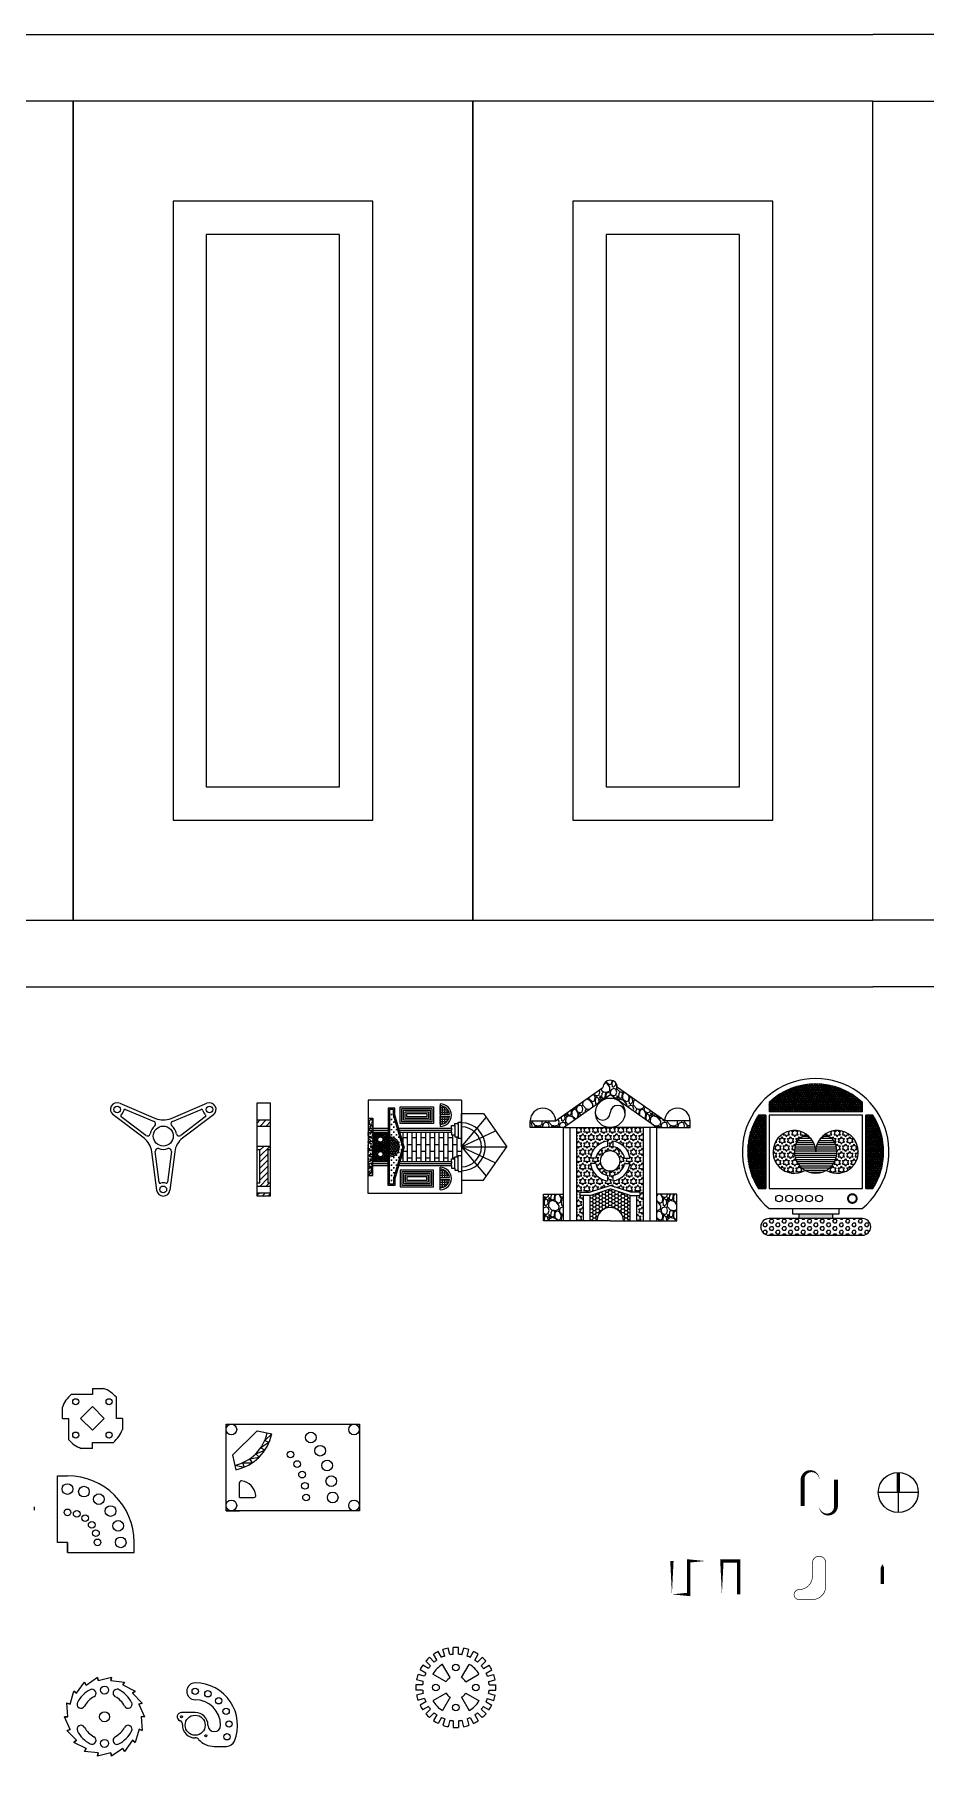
# Model space of a CAD drawing. Header units: millimetres. Extents: x 24 to 5224, y 288 to 2933.
# Drawn here: x 1366 to 2703, y 347 to 2933 of the extents above; entities that cross this region are included whole.
import ezdxf

# ---------------------------------------------------------------- set-up
doc = ezdxf.new("R2010")
doc.units = ezdxf.units.MM
pattern_1 = [(0, (15.9618, -63.5025), (0, 3.4925), [2.54, -0.9525]), (90, (15.9618, -63.5025), (-3.4925, 2e-16), [2.54, -0.9525])]
pattern_2 = [(37.5, (15.962, -63.5025), (-0.160003, 4.8941324), [0, -3.8608, 0, -4.318, 0, -4.1275]), (7.5, (15.962, -63.5025), (4.495233, 7.168251), [0, -2.0828, 0, -3.4798, 0, -1.3335]), (327.5, (12.8376, -63.5025), (7.909924, 0.014372), [0, -1.27, 0, -4.572, 0, -5.969]), (317.5, (12.8376, -63.5025), (7.635565, 2.229293), [0, -0.635, 0, -2.9972, 0, -3.429])]
pattern_3 = [(90, (15.962, -63.5025), (-6.77418, 4e-16), []), (180, (15.962, -63.502), (-6.77418, -10.16), [6.77418, -6.77418])]
pattern_4 = [(90, (15.9618, -63.5025), (-1.6497784, 1e-16), [0.9525, -1.905]), (210, (15.9618, -63.5025), (0.8248892, -1.42875), [0.9525, -1.905]), (150, (15.9618, -62.55), (-0.8248892, -1.42875), [0.9525, -1.905])]
pattern_5 = [(90, (15.9618, -63.5025), (-3.81, 3.81), [1.905, -5.715]), (180, (16.9143, -62.55), (-3.81, -3.81), [1.905, -5.715])]
pattern_6 = [(90, (15.9618, -63.5025), (-3.175, 2e-16), []), (150, (15.9618, -63.5025), (-1.5875, -2.7496307), []), (210, (15.9618, -63.5025), (1.5875, -2.7496307), [])]

# ---------------------------------------------------------------- blocks, each defined once
blk = doc.blocks.new('*U17')
for p, q in [((-18, 22.5), (-1.3, 22.5)), ((-18, 22.5), (-18, 13.5)), ((18, -22.5), (18, 9.2)), ((-18, -4.8), (-0.3, -22.5))]:
    blk.add_line(p, q)
blk.add_circle((7, 2.5), 4.5)
blk.add_arc((-18, -22.5), 48, 41.4096, 69.6359)
blk = doc.blocks.new('*U18')
at = {"color": 0, "linetype": 'ByBlock', "lineweight": -2, "transparency": 16777216}
blk.add_blockref('*U17', (1507.3, 911.1), dxfattribs=at)
for p, rotation in [((1466.8, 906.6), 89.99999999999999), ((1471.3, 866.1), 180), ((1511.8, 870.6), 270)]:
    blk.add_blockref('*U17', p, dxfattribs=dict(at, rotation=rotation))
blk = doc.blocks.new('*U21')
for centre, radius in [((0, 16), 8), ((0, -19), 5)]:
    blk.add_circle(centre, radius)
blk = doc.blocks.new('*U22')
at = {"color": 0, "linetype": 'ByBlock', "lineweight": -2, "transparency": 16777216}
blk.add_blockref('*U21', (1491.7, 773.3), dxfattribs=at)
for p, rotation in [((1511.5, 770.2), 342), ((1529.4, 761.1), 324), ((1543.5, 746.9), 306), ((1552.6, 729.1), 288), ((1555.7, 709.3), 270)]:
    blk.add_blockref('*U21', p, dxfattribs=dict(at, rotation=rotation))
blk = doc.blocks.new('*U23')
blk.add_circle((0, 0), 8)
blk = doc.blocks.new('*U24')
at = {"color": 0, "linetype": 'ByBlock', "lineweight": -2, "transparency": 16777216}
for p in [(0, 0), (184, 0), (0, -114), (184, -114)]:
    blk.add_blockref('*U23', p, dxfattribs=at)
blk = doc.blocks.new('*U27')
for centre, radius in [((-21.5, 0), 5), ((18.5, 0), 8)]:
    blk.add_circle(centre, radius)
blk = doc.blocks.new('*U28')
at = {"color": 0, "linetype": 'ByBlock', "lineweight": -2, "transparency": 16777216}
for p, rotation in [((1810.2, 828.7), 39.99999999999981), ((1822.3, 811.4), 29.9999999999998), ((1831.3, 792.2), 19.9999999999999), ((1836.7, 771.7), 9.999999999999977)]:
    blk.add_blockref('*U27', p, dxfattribs=dict(at, rotation=rotation))
blk.add_blockref('*U27', (1838.6, 750.6), dxfattribs=at)
blk = doc.blocks.new('*U29')
for p, q in [((-4.2, 8.6), (0.5, 10.3)), ((0.5, 10.3), (-4.2, 8.6)), ((-4.2, 8.6), (4.2, -10.3))]:
    blk.add_line(p, q)
blk = doc.blocks.new('*U30')
at = {"color": 0, "linetype": 'ByBlock', "lineweight": -2, "transparency": 16777216}
for p, rotation in [((1430.2, 511.4), 99.99999999999993), ((1449.6, 515), 79.99999999999997), ((1469, 511.7), 59.99999999999999), ((1400.6, 486.2), 139.9999999999999), ((1413.2, 501.4), 119.9999999999999), ((1486.2, 502), 39.99999999999999), ((1499, 486.9), 19.99999999999998), ((1394, 467.7), 159.9999999999998), ((1394.2, 447.9), 180), ((1401, 429.5), 199.9999999999997), ((1499.4, 430.2), 319.9999999999996), ((1506, 448.8), 339.9999999999995), ((1413.8, 414.5), 219.9999999999998), ((1486.8, 415), 299.9999999999995), ((1431, 404.7), 239.9999999999997), ((1450.4, 401.4), 259.9999999999997), ((1469.8, 405), 279.9999999999996)]:
    blk.add_blockref('*U29', p, dxfattribs=dict(at, rotation=rotation))
blk.add_blockref('*U29', (1505.8, 468.5), dxfattribs=at)
blk = doc.blocks.new('*U31')
blk.add_circle((0, 0), 4.76)
blk = doc.blocks.new('*U32')
at = {"color": 0, "linetype": 'ByBlock', "lineweight": -2, "transparency": 16777216}
blk.add_blockref('*U31', (1682.3, 503.1), dxfattribs=at)
for p, rotation in [((1701.3, 499.4), 338), ((1717.6, 488.9), 316.0000000000001), ((1728.7, 473), 294), ((1730, 434.9), 250), ((1733.1, 454.1), 272)]:
    blk.add_blockref('*U31', p, dxfattribs=dict(at, rotation=rotation))
blk = doc.blocks.new('*U33')
for p, q in [((-6.3, -7), (5.2, 12.9)), ((-0.1, -13.2), (19.8, -1.8))]:
    blk.add_line(p, q)
blk.add_circle((-14.8, 8.2), 5)
for radius in [40, 17]:
    blk.add_arc((-14.8, -21.8), radius, 30, 60)
blk = doc.blocks.new('*U34')
at = {"color": 0, "linetype": 'ByBlock', "lineweight": -2, "transparency": 16777216}
for p, rotation in [((1977, 468.1), 89.99999999999999), ((1983.9, 431.5), 180), ((2020.5, 438.4), 269.9999999999999)]:
    blk.add_blockref('*U33', p, dxfattribs=dict(at, rotation=rotation))
blk.add_blockref('*U33', (2013.5, 475), dxfattribs=at)
blk = doc.blocks.new('*U35')
for p, q in [((-2.6, -3.8), (0, 5.9)), ((5.1, -5.9), (7.7, 3.8))]:
    blk.add_line(p, q)
for radius, start, end in [(60, 71.1774, 78.8226), (50, 79.5886, 85.4114)]:
    blk.add_arc((-11.7, -53), radius, start, end)
blk = doc.blocks.new('*U36')
at = {"color": 0, "linetype": 'ByBlock', "lineweight": -2, "transparency": 16777216}
for p, rotation in [((1958.7, 489.9), 60.00000000000003), ((1969.5, 499), 45.00000000000003), ((1982.3, 505), 30.00000000000001), ((1996.3, 507.4), 15.00000000000002), ((2023.7, 501.4), 345), ((2035.3, 493.3), 330.0000000000001), ((2044.5, 482.5), 314.9999999999999), ((1945.7, 464.9), 90), ((1950.6, 478.2), 75.00000000000001), ((2050.5, 469.6), 299.9999999999999), ((1944.5, 450.8), 105), ((1947, 436.9), 120), ((2052.9, 455.7), 285), ((2051.7, 441.6), 269.9999999999999), ((1953, 424), 135), ((1962.1, 413.2), 150), ((2027.9, 407.5), 225.0000000000001), ((2038.8, 416.6), 240), ((2046.9, 428.3), 255), ((1973.7, 405.1), 165.0000000000001), ((1987, 400.3), 180), ((2001.2, 399), 194.9999999999999), ((2015.1, 401.5), 209.9999999999999)]:
    blk.add_blockref('*U35', p, dxfattribs=dict(at, rotation=rotation))
blk.add_blockref('*U35', (2010.4, 506.2), dxfattribs=at)

msp = doc.modelspace()

# ---------------------------------------------------------------- hatches: boundary and pattern name
h = msp.add_hatch()
h.set_pattern_fill('GRAVEL', color=256, angle=90)
h.paths.add_polyline_path([(2229.6, 1342.1, 0.012588), (2230.2, 1342.1), (2230.2, 1364.1, 0.414214), (2219.2, 1353.1), (2148.4, 1303.1), (2110.2, 1303.1), (2110.2, 1293.1), (2160.2, 1293.1)])
h = msp.add_hatch()
h.set_pattern_fill('GRAVEL', color=256, angle=90)
h.paths.add_polyline_path([(2230.7, 1342.1, -0.012588), (2230.2, 1342.1), (2230.2, 1364.1, -0.414214), (2241.2, 1353.1), (2312, 1303.1), (2350.2, 1303.1), (2350.2, 1293.1), (2300.1, 1293.1)])
h = msp.add_hatch()
h.set_pattern_fill('NET3', color=256)
h.set_pattern_definition([(0, (337.2027, 391.29), (0, 3.175), []), (60, (337.2027, 391.29), (-2.7496307, 1.5875), []), (120, (337.2027, 391.29), (-2.7496307, -1.5875), [])])
h.paths.add_polyline_path([(2608.5, 1316.7), (2608.5, 1330.9, 0.397301), (2468.5, 1330.9), (2468.5, 1316.7)])
h.paths.add_polyline_path([(2624.4, 1311.7), (2613.5, 1311.7), (2613.5, 1201.7), (2624.4, 1201.7, 0.292707)])
h.paths.add_polyline_path([(2463.5, 1311.7), (2452.6, 1311.7, 0.292707), (2452.6, 1201.7), (2463.5, 1201.7)])
h = msp.add_hatch()
h.set_pattern_fill('CROSS', color=256, scale=0.6, angle=90)
h.set_pattern_definition(pattern_5)
h.paths.add_polyline_path([(1905, 1312), (1905, 1320.3), (1899, 1320.3), (1899, 1292.3), (1899, 1279.3, -0.414214), (1914, 1264.3), (1918.9, 1264.3)])
h = msp.add_hatch()
h.set_pattern_fill('ANGLE', color=256, scale=0.5)
h.set_pattern_definition(pattern_1)
h.paths.add_polyline_path([(1989, 1313.3, 0.38311), (1975, 1325.8), (1975, 1313.3)])
h.paths.add_polyline_path([(1975, 1310.3), (1975, 1297.8, 0.38311), (1989, 1310.3)])
h = msp.add_hatch()
h.set_pattern_fill('ANSI31', color=256, scale=2)
h.set_pattern_definition([(45, (-48.315, 0), (-4.490128, 4.490128), [])])
h.paths.add_polyline_path([(1700.7, 1304.6), (1700.7, 1295.4), (1720.7, 1295.4), (1720.7, 1304.6)])
h.paths.add_polyline_path([(1716.7, 1260.4), (1720.7, 1260.4), (1720.7, 1265.4), (1700.7, 1265.4), (1700.7, 1260.4), (1704.7, 1260.4), (1704.7, 1210.4), (1700.7, 1210.4), (1700.7, 1205.4), (1720.7, 1205.4), (1720.7, 1210.4), (1716.7, 1210.4)])
h.paths.add_polyline_path([(1700.7, 1195.4), (1700.7, 1190.4), (1720.7, 1190.4), (1720.7, 1195.4)])
h = msp.add_hatch()
h.set_pattern_fill('AR-SAND', color=256, scale=0.1)
h.set_pattern_definition(pattern_2)
h.paths.add_polyline_path([(1874, 1307.3), (1867, 1307.3), (1867, 1264.3), (1874, 1264.3)])
h = msp.add_hatch()
h.set_pattern_fill('NET3', color=256, angle=90)
h.set_pattern_definition(pattern_6)
h.paths.add_polyline_path([(1897, 1286.3), (1874, 1286.3), (1874, 1264.3), (1897, 1264.3)])
h.paths.add_polyline_path([(1889.5, 1275.3, -1), (1881.5, 1275.3, -1)], flags=16)
h = msp.add_hatch()
h.set_pattern_fill('HEX', color=256, scale=0.3, angle=90)
h.set_pattern_definition(pattern_4)
h.paths.add_polyline_path([(1899, 1277.3), (1899, 1264.3), (1912, 1264.3, 0.414214)])
h = msp.add_hatch()
h.set_pattern_fill('AR-BRSTD', color=256, scale=0.1, angle=90)
h.set_pattern_definition(pattern_3)
h.paths.add_polyline_path([(2007, 1264.3), (2007, 1277.3), (2002, 1277.3), (2002, 1279.3), (1997, 1279.3), (1997, 1282.3), (1992, 1282.3), (1992, 1286.3), (1914.6, 1286.3), (1921, 1264.3)])
h = msp.add_hatch()
h.set_pattern_fill('STARS', color=256)
h.paths.add_polyline_path([(2280.2, 1293.1), (2230.2, 1293.1), (2180.2, 1293.1), (2180.2, 1153.1), (2190.2, 1153.1), (2190.2, 1191.1), (2185.2, 1191.1), (2185.2, 1196.1), (2199.3, 1196.1), (2230.2, 1206.4), (2261, 1196.1), (2275.2, 1196.1), (2275.2, 1191.1), (2270.2, 1191.1), (2270.2, 1153.1), (2280.2, 1153.1)])
h.paths.add_polyline_path([(2259.9, 1247.1), (2251.8, 1247.1, 0.310741), (2234.2, 1264.7), (2234.2, 1272.8, -0.337876)], flags=16)
h.paths.add_polyline_path([(2230.2, 1228.1, -1), (2230.2, 1258.1, -1)], flags=16)
h.paths.add_polyline_path([(2259.9, 1239.1, -0.337876), (2234.2, 1213.4), (2234.2, 1221.5, 0.310741), (2251.8, 1239.1)], flags=16)
h.paths.add_polyline_path([(2226.2, 1264.7, 0.310741), (2208.5, 1247.1), (2200.4, 1247.1, -0.337876), (2226.2, 1272.8)], flags=16)
h.paths.add_polyline_path([(2226.2, 1221.5), (2226.2, 1213.4, -0.337876), (2200.4, 1239.1), (2208.5, 1239.1, 0.310741)], flags=16)
h = msp.add_hatch()
h.set_pattern_fill('STARS', color=256)
h.set_pattern_definition([(0, (337.203, 391.29), (0, 5.499261), [3.175, -3.175]), (60, (337.203, 391.29), (-4.7625, 2.749631), [3.175, -3.175]), (120, (338.79, 394.0395), (-4.7625, -2.749631), [3.175, -3.175])])
h.paths.add_polyline_path([(2522.5, 1229, -0.427758), (2511.6, 1274, -0.547066), (2533.5, 1274, 2.337768)])
h.paths.add_polyline_path([(2554.5, 1229, 2.337768), (2543.6, 1274, -0.547066), (2565.5, 1274, -0.427758)])
h = msp.add_hatch()
h.set_pattern_fill('LINE', color=256)
h.set_pattern_definition([(0, (337.2027, 391.29), (0, 3.175), [])])
h.paths.add_polyline_path([(2565.5, 1274, 0.547066), (2543.6, 1274, 0.143376), (2538.5, 1256.7, 0.143376), (2533.5, 1274, 0.547066), (2511.6, 1274, 1.827934)])
h = msp.add_hatch()
h.set_pattern_fill('AR-SAND', color=256, scale=0.1)
h.set_pattern_definition(pattern_2)
h.paths.add_polyline_path([(1874, 1221.3), (1867, 1221.3), (1867, 1264.3), (1874, 1264.3)])
h = msp.add_hatch()
h.set_pattern_fill('NET3', color=256, angle=90)
h.set_pattern_definition(pattern_6)
h.paths.add_polyline_path([(1897, 1242.3), (1874, 1242.3), (1874, 1264.3), (1897, 1264.3)])
h.paths.add_polyline_path([(1889.5, 1253.3, 1), (1881.5, 1253.3, 1)], flags=16)
h = msp.add_hatch()
h.set_pattern_fill('HEX', color=256, scale=0.3, angle=90)
h.set_pattern_definition(pattern_4)
h.paths.add_polyline_path([(1899, 1251.3), (1899, 1264.3), (1912, 1264.3, -0.414214)])
h = msp.add_hatch()
h.set_pattern_fill('CROSS', color=256, scale=0.6, angle=90)
h.set_pattern_definition(pattern_5)
h.paths.add_polyline_path([(1905, 1216.6), (1905, 1208.3), (1899, 1208.3), (1899, 1236.3), (1899, 1249.3, 0.414214), (1914, 1264.3), (1918.9, 1264.3)])
h = msp.add_hatch()
h.set_pattern_fill('AR-BRSTD', color=256, scale=0.1, angle=90)
h.set_pattern_definition(pattern_3)
h.paths.add_polyline_path([(2007, 1264.3), (2007, 1251.3), (2002, 1251.3), (2002, 1249.3), (1997, 1249.3), (1997, 1246.3), (1992, 1246.3), (1992, 1242.3), (1914.6, 1242.3), (1921, 1264.3)])
h = msp.add_hatch()
h.set_pattern_fill('ANGLE', color=256, scale=0.5)
h.set_pattern_definition(pattern_1)
h.paths.add_polyline_path([(1975, 1215.3), (1975, 1202.8, 0.38311), (1989, 1215.3)])
h.paths.add_polyline_path([(1989, 1218.3, 0.38311), (1975, 1230.8), (1975, 1218.3)])
h = msp.add_hatch()
h.set_pattern_fill('GRAVEL', color=256, angle=90)
h.paths.add_polyline_path([(2160.2, 1193.1), (2130.2, 1193.1), (2130.2, 1153.1), (2160.2, 1153.1)])
h = msp.add_hatch()
h.set_pattern_fill('HONEY', color=256)
h.paths.add_polyline_path([(2260.2, 1191.1), (2230.2, 1201.1), (2200.2, 1191.1), (2200.2, 1153.1), (2210.2, 1153.1, -1), (2250.2, 1153.1), (2260.2, 1153.1)])
h = msp.add_hatch()
h.set_pattern_fill('GRAVEL', color=256, angle=90)
h.paths.add_polyline_path([(2300.2, 1193.1), (2300.2, 1153.1), (2330.2, 1153.1), (2330.2, 1193.1)])
h = msp.add_hatch()
h.set_pattern_fill('HEX', color=256)
h.set_pattern_definition([(0, (337.203, 391.29), (0, 5.499261), [3.175, -6.35]), (120, (337.203, 391.29), (-4.7625, -2.749631), [3.175, -6.35]), (60, (340.378, 391.29), (-4.7625, 2.749631), [3.175, -6.35])])
h.paths.add_polyline_path([(2608.5, 1131.7, 1), (2608.5, 1156.7), (2538.5, 1156.7), (2513.5, 1156.7), (2468.5, 1156.7, 1), (2468.5, 1131.7)])
h = msp.add_hatch(color=256)
h.dxf.hatch_style = 1
h.paths.add_polyline_path([(2513.5, 1163.7), (2513.5, 1156.7), (2563.5, 1156.7), (2563.5, 1163.7)])

# ---------------------------------------------------------------- linework, layer by layer
for p, q in [((24.3, 2933), (2624.3, 2933)), ((5224.3, 2933), (2624.3, 2933)), ((1424.3, 2833), (824.3, 2833)), ((1424.3, 2833), (1424.3, 1604.1)), ((2024.3, 2833), (1424.3, 2833)), ((1424.3, 1604.1), (1424.3, 2833)), ((2024.3, 2833), (2024.3, 1604.1)), ((2624.3, 2833), (2024.3, 2833)), ((2024.3, 1604.1), (2024.3, 2833)), ((2624.3, 1604.1), (2624.3, 2833)), ((2624.3, 1604.1), (2624.3, 2833)), ((2624.3, 2833), (3224.3, 2833)), ((1574.3, 2683), (1574.3, 1754.1)), ((1874.3, 2683), (1574.3, 2683)), ((1874.3, 1754.1), (1874.3, 2683)), ((2174.3, 2683), (2174.3, 1754.1)), ((2474.3, 2683), (2174.3, 2683)), ((2474.3, 1754.1), (2474.3, 2683)), ((1624.3, 2633), (1624.3, 1804.1)), ((1824.3, 2633), (1624.3, 2633)), ((1824.3, 1804.1), (1824.3, 2633)), ((2224.3, 2633), (2224.3, 1804.1)), ((2424.3, 2633), (2224.3, 2633)), ((2424.3, 1804.1), (2424.3, 2633)), ((1624.3, 1804.1), (1824.3, 1804.1)), ((2224.3, 1804.1), (2424.3, 1804.1)), ((1574.3, 1754.1), (1874.3, 1754.1)), ((2174.3, 1754.1), (2474.3, 1754.1)), ((824.3, 1604.1), (1424.3, 1604.1)), ((1424.3, 1604.1), (2024.3, 1604.1)), ((2024.3, 1604.1), (2624.3, 1604.1)), ((3224.3, 1604.1), (2624.3, 1604.1)), ((224.3, 1504.1), (2624.3, 1504.1)), ((5024.3, 1504.1), (2624.3, 1504.1)), ((2148.4, 1303.1), (2219.2, 1353.1)), ((2312, 1303.1), (2241.2, 1353.1)), ((1494.3, 1329.6), (1548.1, 1306.9)), ((1503.1, 1320.5), (1545.9, 1302.5)), ((1571.4, 1306.9), (1625.1, 1329.6)), ((1573.6, 1302.5), (1616.4, 1320.5)), ((1700.7, 1330.4), (1720.7, 1330.4)), ((1700.7, 1210.4), (1700.7, 1330.4)), ((1720.7, 1190.4), (1720.7, 1330.4)), ((1867, 1334.3), (1867, 1264.3)), ((2007, 1334.3), (1867, 1334.3)), ((1867, 1334.3), (1867, 1307.3)), ((1975, 1328.8), (1975, 1294.8)), ((2007, 1334.3), (2007, 1194.3)), ((2160.2, 1293.1), (2229.6, 1342.1)), ((2300.2, 1293.1), (2230.7, 1342.1)), ((2468.5, 1330.9), (2468.5, 1316.7)), ((2608.5, 1316.7), (2608.5, 1330.9)), ((1530.9, 1277.1), (1484.4, 1312.4)), ((1533.7, 1281.3), (1496.7, 1309.3)), ((1622.8, 1309.3), (1585.8, 1281.3)), ((1635, 1312.4), (1588.6, 1277.1)), ((1700.7, 1304.6), (1720.7, 1304.6)), ((1700.7, 1295.4), (1720.7, 1295.4)), ((1867, 1307.3), (1874, 1307.3)), ((1874, 1307.3), (1874, 1264.3)), ((1874, 1307.3), (1874, 1292.3)), ((1975, 1313.3), (1989, 1313.3)), ((1975, 1310.3), (1989, 1310.3)), ((1992, 1292.3), (1992, 1296.3)), ((1992, 1296.3), (1997, 1296.3)), ((1997, 1296.3), (1997, 1299.3)), ((1997, 1299.3), (2002, 1299.3)), ((1997, 1296.3), (1997, 1282.3)), ((2002, 1299.3), (2002, 1301.3)), ((2002, 1301.3), (2007, 1301.3)), ((2002, 1299.3), (2002, 1279.3)), ((2007, 1264.3), (2007, 1314.3)), ((2007, 1314.3), (2040, 1314.3)), ((2007, 1314.3), (2040, 1314.3)), ((2007, 1264.3), (2044.1, 1308.5)), ((2040, 1314.3), (2075, 1264.3)), ((2110.2, 1293.1), (2110.2, 1303.1)), ((2110.2, 1303.1), (2148.4, 1303.1)), ((2350.2, 1303.1), (2312, 1303.1)), ((2350.2, 1293.1), (2350.2, 1303.1)), ((2463.5, 1311.7), (2452.6, 1311.7)), ((2468.5, 1311.7), (2468.5, 1201.7)), ((2608.5, 1311.7), (2468.5, 1311.7)), ((2608.5, 1201.7), (2608.5, 1311.7)), ((2624.4, 1311.7), (2613.5, 1311.7)), ((1874, 1292.3), (1874, 1264.3)), ((1874, 1292.3), (1897, 1292.3)), ((1874, 1292.3), (1897, 1292.3)), ((1874, 1289.3), (1897, 1289.3)), ((1874, 1286.3), (1897, 1286.3)), ((1912.9, 1292.3), (1992, 1292.3)), ((1913.7, 1289.3), (1992, 1289.3)), ((1914.6, 1286.3), (1992, 1286.3)), ((1992, 1292.3), (1992, 1289.3)), ((1992, 1286.3), (1992, 1289.3)), ((1992, 1286.3), (1992, 1282.3)), ((1992, 1282.3), (1997, 1282.3)), ((1997, 1282.3), (1997, 1279.3)), ((1997, 1279.3), (2002, 1279.3)), ((2002, 1279.3), (2002, 1277.3)), ((2002, 1277.3), (2007, 1277.3)), ((2007, 1264.3), (2058.3, 1288.2)), ((2160.2, 1293.1), (2110.2, 1293.1)), ((2160.2, 1193.1), (2160.2, 1293.1)), ((2160.2, 1293.1), (2230.2, 1293.1)), ((2170.2, 1153.1), (2170.2, 1293.1)), ((2180.2, 1153.1), (2180.2, 1293.1)), ((2226.2, 1273.1), (2226.2, 1264.7)), ((2300.2, 1293.1), (2230.2, 1293.1)), ((2234.2, 1273.1), (2234.2, 1264.7)), ((2280.2, 1153.1), (2280.2, 1293.1)), ((2290.2, 1153.1), (2290.2, 1293.1)), ((2300.2, 1193.1), (2300.2, 1293.1)), ((2300.2, 1293.1), (2350.2, 1293.1)), ((1549.8, 1199.1), (1542.5, 1257)), ((1553.3, 1211.3), (1547.5, 1257.3)), ((1571.9, 1257.3), (1566.1, 1211.3)), ((1576.9, 1257), (1569.6, 1199.1)), ((1700.7, 1265.4), (1720.7, 1265.4)), ((1700.7, 1260.4), (1704.7, 1260.4)), ((1704.7, 1210.4), (1704.7, 1260.4)), ((1716.7, 1260.4), (1716.7, 1210.4)), ((1716.7, 1260.4), (1720.7, 1260.4)), ((1867, 1194.3), (1867, 1264.3)), ((1874, 1221.3), (1874, 1264.3)), ((1874, 1236.3), (1874, 1264.3)), ((1897, 1264.3), (1874, 1264.3)), ((1874, 1242.3), (1897, 1242.3)), ((1914.6, 1242.3), (1992, 1242.3)), ((1992, 1242.3), (1992, 1246.3)), ((1992, 1246.3), (1997, 1246.3)), ((1992, 1242.3), (1992, 1239.3)), ((1997, 1246.3), (1997, 1249.3)), ((1997, 1249.3), (2002, 1249.3)), ((1997, 1232.3), (1997, 1246.3)), ((2002, 1249.3), (2002, 1251.3)), ((2002, 1251.3), (2007, 1251.3)), ((2002, 1229.3), (2002, 1249.3)), ((2007, 1264.3), (2058.3, 1240.4)), ((2007, 1264.3), (2044.1, 1220.1)), ((2007, 1264.3), (2007, 1214.3)), ((2007, 1264.3), (2075, 1264.3)), ((2040, 1264.3), (2075, 1264.3)), ((2040, 1214.3), (2075, 1264.3)), ((2208.5, 1247.1), (2200.4, 1247.1)), ((2251.8, 1247.1), (2259.9, 1247.1)), ((1867, 1221.3), (1874, 1221.3)), ((1867, 1194.3), (1867, 1221.3)), ((1874, 1239.3), (1897, 1239.3)), ((1874, 1236.3), (1897, 1236.3)), ((1874, 1221.3), (1874, 1236.3)), ((1874, 1236.3), (1897, 1236.3)), ((1912.9, 1236.3), (1992, 1236.3)), ((1913.7, 1239.3), (1992, 1239.3)), ((1975, 1199.8), (1975, 1233.8)), ((1975, 1218.3), (1989, 1218.3)), ((1992, 1236.3), (1992, 1239.3)), ((1992, 1236.3), (1992, 1232.3)), ((1992, 1232.3), (1997, 1232.3)), ((1997, 1232.3), (1997, 1229.3)), ((1997, 1229.3), (2002, 1229.3)), ((2002, 1229.3), (2002, 1227.3)), ((2002, 1227.3), (2007, 1227.3)), ((2208.5, 1239.1), (2200.4, 1239.1)), ((2226.2, 1221.5), (2226.2, 1213.1)), ((2234.2, 1221.5), (2234.2, 1213.1)), ((2251.8, 1239.1), (2259.9, 1239.1)), ((1700.7, 1205.4), (1700.7, 1210.4)), ((1700.7, 1210.4), (1704.7, 1210.4)), ((1700.7, 1210.4), (1704.7, 1210.4)), ((1700.7, 1195.4), (1700.7, 1205.4)), ((1700.7, 1205.4), (1720.7, 1205.4)), ((1700.7, 1190.4), (1700.7, 1195.4)), ((1700.7, 1195.4), (1720.7, 1195.4)), ((1720.7, 1190.4), (1700.7, 1190.4)), ((1716.7, 1210.4), (1720.7, 1210.4)), ((2007, 1194.3), (1867, 1194.3)), ((1975, 1215.3), (1989, 1215.3)), ((2007, 1214.3), (2040, 1214.3)), ((2007, 1214.3), (2040, 1214.3)), ((2130.2, 1153.1), (2130.2, 1193.1)), ((2130.2, 1193.1), (2160.2, 1193.1)), ((2160.2, 1153.1), (2160.2, 1193.1)), ((2185.2, 1191.1), (2185.2, 1196.1)), ((2185.2, 1196.1), (2199.3, 1196.1)), ((2200.2, 1191.1), (2185.2, 1191.1)), ((2190.2, 1153.1), (2190.2, 1191.1)), ((2199.3, 1196.1), (2230.2, 1206.4)), ((2200.2, 1191.1), (2230.2, 1201.1)), ((2200.2, 1153.1), (2200.2, 1191.1)), ((2261, 1196.1), (2230.2, 1206.4)), ((2260.2, 1191.1), (2230.2, 1201.1)), ((2260.2, 1153.1), (2260.2, 1191.1)), ((2260.2, 1191.1), (2275.2, 1191.1)), ((2275.2, 1196.1), (2261, 1196.1)), ((2270.2, 1153.1), (2270.2, 1191.1)), ((2275.2, 1191.1), (2275.2, 1196.1)), ((2330.2, 1193.1), (2300.2, 1193.1)), ((2300.2, 1153.1), (2300.2, 1193.1)), ((2330.2, 1153.1), (2330.2, 1193.1)), ((2452.6, 1201.7), (2463.5, 1201.7)), ((2468.5, 1201.7), (2608.5, 1201.7)), ((2468.5, 1201.7), (2483.5, 1201.7)), ((2613.5, 1201.7), (2624.4, 1201.7)), ((2468.5, 1171.7), (2608.5, 1171.7)), ((2503.5, 1171.7), (2503.5, 1163.7)), ((2573.5, 1163.7), (2573.5, 1171.7)), ((2160.2, 1153.1), (2130.2, 1153.1)), ((2170.2, 1153.1), (2160.2, 1153.1)), ((2180.2, 1153.1), (2170.2, 1153.1)), ((2190.2, 1153.1), (2180.2, 1153.1)), ((2200.2, 1153.1), (2190.2, 1153.1)), ((2230.2, 1153.1), (2200.2, 1153.1)), ((2230.2, 1153.1), (2260.2, 1153.1)), ((2260.2, 1153.1), (2270.2, 1153.1)), ((2270.2, 1153.1), (2280.2, 1153.1)), ((2280.2, 1153.1), (2290.2, 1153.1)), ((2290.2, 1153.1), (2300.2, 1153.1)), ((2300.2, 1153.1), (2330.2, 1153.1)), ((2538.5, 1156.7), (2468.5, 1156.7)), ((2503.5, 1163.7), (2573.5, 1163.7)), ((2513.5, 1156.7), (2513.5, 1163.7)), ((2563.5, 1156.7), (2513.5, 1156.7)), ((2608.5, 1156.7), (2538.5, 1156.7)), ((2563.5, 1163.7), (2563.5, 1156.7)), ((2468.5, 1131.7), (2608.5, 1131.7)), ((1653.9, 848.3), (1853.9, 848.3)), ((1653.9, 718.3), (1653.9, 848.3)), ((1663.8, 801.7), (1700.5, 838.4)), ((1700.5, 838.4), (1722.4, 833.8)), ((1700.5, 838.4), (1722.4, 833.8)), ((1700.5, 838.4), (1722.4, 833.8)), ((1711.9, 823.7), (1722.4, 833.8)), ((1853.9, 848.3), (1853.9, 718.3)), ((1698.4, 803.8), (1711.9, 809.2)), ((1698.4, 803.8), (1703.4, 798.8)), ((1706.1, 813.1), (1718.3, 821)), ((1706.1, 813.1), (1711.9, 809.2)), ((1711.9, 823.7), (1718.3, 821)), ((1663.8, 801.7), (1668.4, 779.9)), ((1667, 786.7), (1681.2, 783.9)), ((1678.5, 790.3), (1681.2, 783.9)), ((1678.5, 790.3), (1693, 790.3)), ((1689.1, 796.1), (1703.4, 798.8)), ((1689.1, 796.1), (1693, 790.3)), ((1400.9, 670.8), (1400.9, 770.8)), ((1400.9, 770.8), (1415.9, 770.8)), ((1673.9, 738.3), (1673.9, 760.1)), ((1673.9, 738.3), (1695.7, 738.3)), ((2692.4, 745.8), (2632.4, 745.8)), ((2662.4, 745.8), (2662.4, 715.8)), ((1853.9, 718.3), (1653.9, 718.3)), ((1653.9, 718.3), (1673.9, 718.3)), ((1415.9, 670.8), (1400.9, 670.8)), ((1415.9, 670.8), (1415.9, 655.8)), ((1415.9, 655.8), (1415.9, 670.8)), ((1415.9, 655.8), (1515.9, 655.8)), ((1515.9, 655.8), (1515.9, 670.8)), ((1607.6, 415.7), (1587, 415.7)), ((1636.2, 364.9), (1654.7, 364.9))]:
    msp.add_line(p, q)
for points in [[(1921, 1264.3), (1907, 1312.3), (1907, 1322.3), (1897, 1322.3), (1897, 1292.3), (1897, 1264.3)], [(1919.1, 1263.7), (1905, 1312), (1905, 1320.3), (1899, 1320.3), (1899, 1292.3), (1899, 1264.3)], [(2463.5, 1311.7), (2463.5, 1201.7)], [(2608.5, 1316.7), (2468.5, 1316.7)], [(2613.5, 1201.7), (2613.5, 1311.7)], [(1921, 1264.3), (1907, 1216.3), (1907, 1206.3), (1897, 1206.3), (1897, 1236.3), (1897, 1264.3)], [(1919.1, 1264.8), (1905, 1216.6), (1905, 1208.3), (1899, 1208.3), (1899, 1236.3), (1899, 1264.3)]]:
    msp.add_lwpolyline(points)
for points in [[(1965, 1324.3), (1965, 1299.3), (1915, 1299.3), (1915, 1324.3)], [(1962.5, 1321.8), (1962.5, 1301.8), (1917.5, 1301.8), (1917.5, 1321.8)], [(1960, 1319.3), (1960, 1304.3), (1920, 1304.3), (1920, 1319.3)], [(1957.5, 1316.8), (1957.5, 1306.8), (1922.5, 1306.8), (1922.5, 1316.8)], [(1955, 1314.3), (1955, 1309.3), (1925, 1309.3), (1925, 1314.3)], [(1965, 1204.3), (1965, 1229.3), (1915, 1229.3), (1915, 1204.3)], [(1962.5, 1206.8), (1962.5, 1226.8), (1917.5, 1226.8), (1917.5, 1206.8)], [(1960, 1209.3), (1960, 1224.3), (1920, 1224.3), (1920, 1209.3)], [(1957.5, 1211.8), (1957.5, 1221.8), (1922.5, 1221.8), (1922.5, 1211.8)], [(1955, 1214.3), (1955, 1219.3), (1925, 1219.3), (1925, 1214.3)]]:
    msp.add_lwpolyline(points, close=True)
for points, const_width in [([(2587, 1186.7, 1), (2600, 1186.7, 1)], 3), ([(2513.6, 585.1, -1), (2513.6, 600.1), (2513.6, 600.1, 0.414214), (2533.6, 620.1), (2533.6, 620.1), (2533.6, 640.1, -1), (2553.6, 640.1), (2553.6, 605.1, -0.414214), (2533.6, 585.1)], 1)]:
    msp.add_lwpolyline(points, format="xyb", close=True, dxfattribs=dict(const_width=const_width))
for points in [[(2518.9, 725.2, 6, 6, 0), (2518.9, 765.2, 6, 0, -1), (2543.9, 765.2, 0, 0, 0), (2543.9, 725.2, 0, 6, 1), (2568.9, 725.2, 6, 6, 0), (2568.9, 765.2, 6, 6, 0)], [(2312.6, 749.6, 0, 0, 0), (2412.6, 749.6, 10, 0, 0), (2432.6, 749.6, 0, 0, 0)], [(2322.8, 642.9, 5, 0, 0), (2322.8, 592.9, 0, 5, 0), (2347.8, 592.9, 5, 5, 0), (2347.8, 642.9, 5, 0, 0), (2372.8, 642.9, 0, 0, 0), (2372.8, 592.9, 0, 0, 0), (2397.8, 592.9, 0, 5, 0), (2397.8, 642.9, 5, 5, 0), (2422.8, 642.9, 5, 5, 0), (2422.8, 592.9, 5, 5, 0)], [(2638.6, 608.2, 5, 5, 0), (2638.6, 628.2, 10, 0, 0), (2638.6, 638.2, 0, 0, 0)]]:
    msp.add_lwpolyline(points, format="xyseb")
at = {"const_width": 5}
msp.add_lwpolyline([(2662.4, 775.8), (2662.4, 745.8)], dxfattribs=at)
for centre, radius in [((1490.4, 1320.4), 5), ((1629, 1320.4), 5), ((2230.2, 1315.3), 22.2), ((1559.7, 1280.4), 15), ((1885.5, 1275.3), 4), ((1885.5, 1253.3), 4), ((1559.7, 1200.4), 5), ((2483.5, 1186.7), 5), ((2498.5, 1186.7), 5), ((2498.5, 1186.7), 5), ((2498.5, 1186.7), 5), ((2513.5, 1186.7), 5), ((2513.5, 1186.7), 5), ((2528.5, 1186.7), 5), ((2543.5, 1186.7), 5), ((2662.4, 745.8), 30), ((1471.6, 449.3), 6), ((1471.6, 409.3), 7.5), ((1587, 409.3), 1.59), ((1607.6, 396.6), 15), ((1471.6, 369.3), 6), ((1623.5, 380.8), 1.59)]:
    msp.add_circle(centre, radius)
for centre, radius, start, end in [((2230.2, 1353.1), 11, 90, 180), ((2230.2, 1353.1), 11, 0, 90), ((2538.5, 1256.7), 110, 309.4006, 230.5994), ((2538.5, 1256.7), 102, 46.6641, 133.3359), ((1490.4, 1320.4), 10, 67.1808, 232.8192), ((1502.3, 1318.6), 2, 67.1808, 171.6583), ((1617.1, 1318.6), 2, 8.3417, 112.8192), ((1629, 1320.4), 10, 307.1808, 112.8192), ((1975, 1311.8), 17, 270, 90), ((1975, 1311.8), 14, 6.1506, 90), ((2129.3, 1303.1), 19.1, 0, 180), ((2230.2, 1353.1), 11, 267.1152, 270), ((2241.3, 1315.3), 11.1, 0, 180), ((2331.1, 1303.1), 19.1, 0, 180), ((1497.9, 1310.9), 2, 128.3417, 232.8192), ((1490.4, 1320.4), 10, 308.3417, 351.6583), ((1559.7, 1280.4), 20, 129.9011, 170.0989), ((1544.3, 1298.8), 4, 309.9011, 67.1808), ((1559.7, 1334.6), 30, 247.1808, 292.8192), ((1575.1, 1298.8), 4, 112.8192, 230.0989), ((1559.7, 1280.4), 20, 9.9011, 50.0989), ((1629, 1320.4), 10, 188.3417, 231.6583), ((1621.6, 1310.9), 2, 307.1808, 51.6583), ((1975, 1311.8), 14, 270, 353.8494), ((2007, 1264.3), 36, 270, 90), ((2007, 1264.3), 30, 270, 90), ((2219, 1315.3), 11.1, 180, 0), ((2538.5, 1256.7), 102, 147.3697, 212.6303), ((2538.5, 1256.7), 102, 327.3697, 32.6303), ((1512.7, 1253.2), 30, 7.1808, 52.8192), ((1536.1, 1284.5), 4, 232.8192, 350.0989), ((1606.7, 1253.2), 30, 127.1808, 172.8192), ((1583.4, 1284.5), 4, 189.9011, 307.1808), ((1899, 1264.3), 15, 0, 90), ((1899, 1264.3), 13, 0, 90), ((2230.2, 1243.1), 30, 97.6623, 172.3377), ((2230.2, 1243.1), 30, 7.6623, 82.3377), ((2506.5, 1256.7), 32, 0, 300), ((2538.5, 1256.7), 32, 147.3631, 32.6369), ((2522.5, 1267), 13, 32.6369, 147.3631), ((2570.5, 1256.7), 32, 240, 180), ((2554.5, 1267), 13, 32.6369, 147.3631), ((1551.5, 1257.8), 4, 69.9011, 187.1808), ((1559.7, 1280.4), 20, 249.9011, 290.0989), ((1568, 1257.8), 4, 352.8192, 110.0989), ((1899, 1264.3), 15, 270, 0), ((1899, 1264.3), 13, 270, 0), ((2230.2, 1243.1), 22, 100.4757, 169.5243), ((2230.2, 1243.1), 15, 90, 270), ((2230.2, 1243.1), 15, 270, 90), ((2230.2, 1243.1), 22, 10.4757, 79.5243), ((1975, 1216.8), 17, 270, 90), ((1975, 1216.8), 14, 6.1506, 90), ((2230.2, 1243.1), 30, 187.6623, 262.3377), ((2230.2, 1243.1), 22, 190.4757, 259.5243), ((2230.2, 1243.1), 22, 280.4757, 349.5243), ((2230.2, 1243.1), 30, 277.6623, 352.3377), ((1559.7, 1200.4), 10, 187.1808, 352.8192), ((1555.3, 1211.5), 2, 187.1808, 291.6583), ((1559.7, 1200.4), 10, 68.3417, 111.6583), ((1564.1, 1211.5), 2, 248.3417, 352.8192), ((1975, 1216.8), 14, 270, 353.8494), ((2230.2, 1153.1), 20, 0, 180), ((2468.5, 1144.2), 12.5, 90, 270), ((2608.5, 1144.2), 12.5, 270, 90), ((1653.9, 848.3), 63, 282, 348), ((1653.9, 848.3), 70, 282, 348), ((1415.9, 670.8), 100, 0, 90), ((1676.9, 760.1), 3, 82.1625, 180), ((1673.9, 738.3), 25, 7.8375, 82.1625), ((1306.5, 721.9), 60, 357.612, 2.388), ((1695.7, 741.3), 3, 270, 7.8375), ((1471.6, 409.3), 46, 118, 152), ((1452.8, 444.6), 6, 298, 118), ((1490.5, 444.6), 6, 61.8726, 241.8726), ((1471.6, 409.3), 46, 27.8726, 61.8726), ((1607.6, 447.4), 12.7, 90, 270), ((1607.6, 396.6), 63.5, 337.9757, 90), ((1436.3, 428.1), 6, 152, 332), ((1471.6, 409.3), 34, 118, 152), ((1471.6, 409.3), 34, 27.8726, 61.8726), ((1507, 428), 6, 207.8726, 27.8726), ((1587, 409.3), 6.35, 90, 248.0688), ((1607.6, 396.6), 38.1, 0, 90), ((1607.6, 396.6), 19.1, 0, 90), ((1436.3, 390.5), 6, 27.9363, 207.9363), ((1471.6, 409.3), 34, 207.9363, 241.9363), ((1471.6, 409.3), 34, 297.9363, 331.9363), ((1506.9, 390.5), 6, 331.9363, 151.9363), ((1582.3, 397.6), 6.35, 357.9264, 68.0688), ((1607.6, 396.6), 19.1, 177.9264, 270.3979), ((1636.2, 396.6), 9.53, 180, 0), ((1471.6, 409.3), 46, 207.9363, 241.9363), ((1452.8, 374), 6, 241.9363, 61.9363), ((1490.4, 373.9), 6, 117.9363, 297.9363), ((1471.6, 409.3), 46, 297.9363, 331.9363), ((1607.8, 371.3), 6.35, 41.8091, 90.3979), ((1636.2, 396.6), 31.8, 221.8091, 270), ((1654.7, 377.6), 12.7, 270, 337.9757)]:
    msp.add_arc(centre, radius, start, end)

# ---------------------------------------------------------------- block references
for name, p in [('*U18', (-36, -31.7)), ('*U24', (1661.9, 840.3)), ('*U28', (-43.2, -12.3)), ('*U22', (-75.8, -38.4)), ('*U36', (0, 0)), ('*U30', (21.6, -48.9)), ('*U34', (0, 0)), ('*U32', (-74.7, -55.7))]:
    msp.add_blockref(name, p)

doc.saveas('drawing.dxf')
